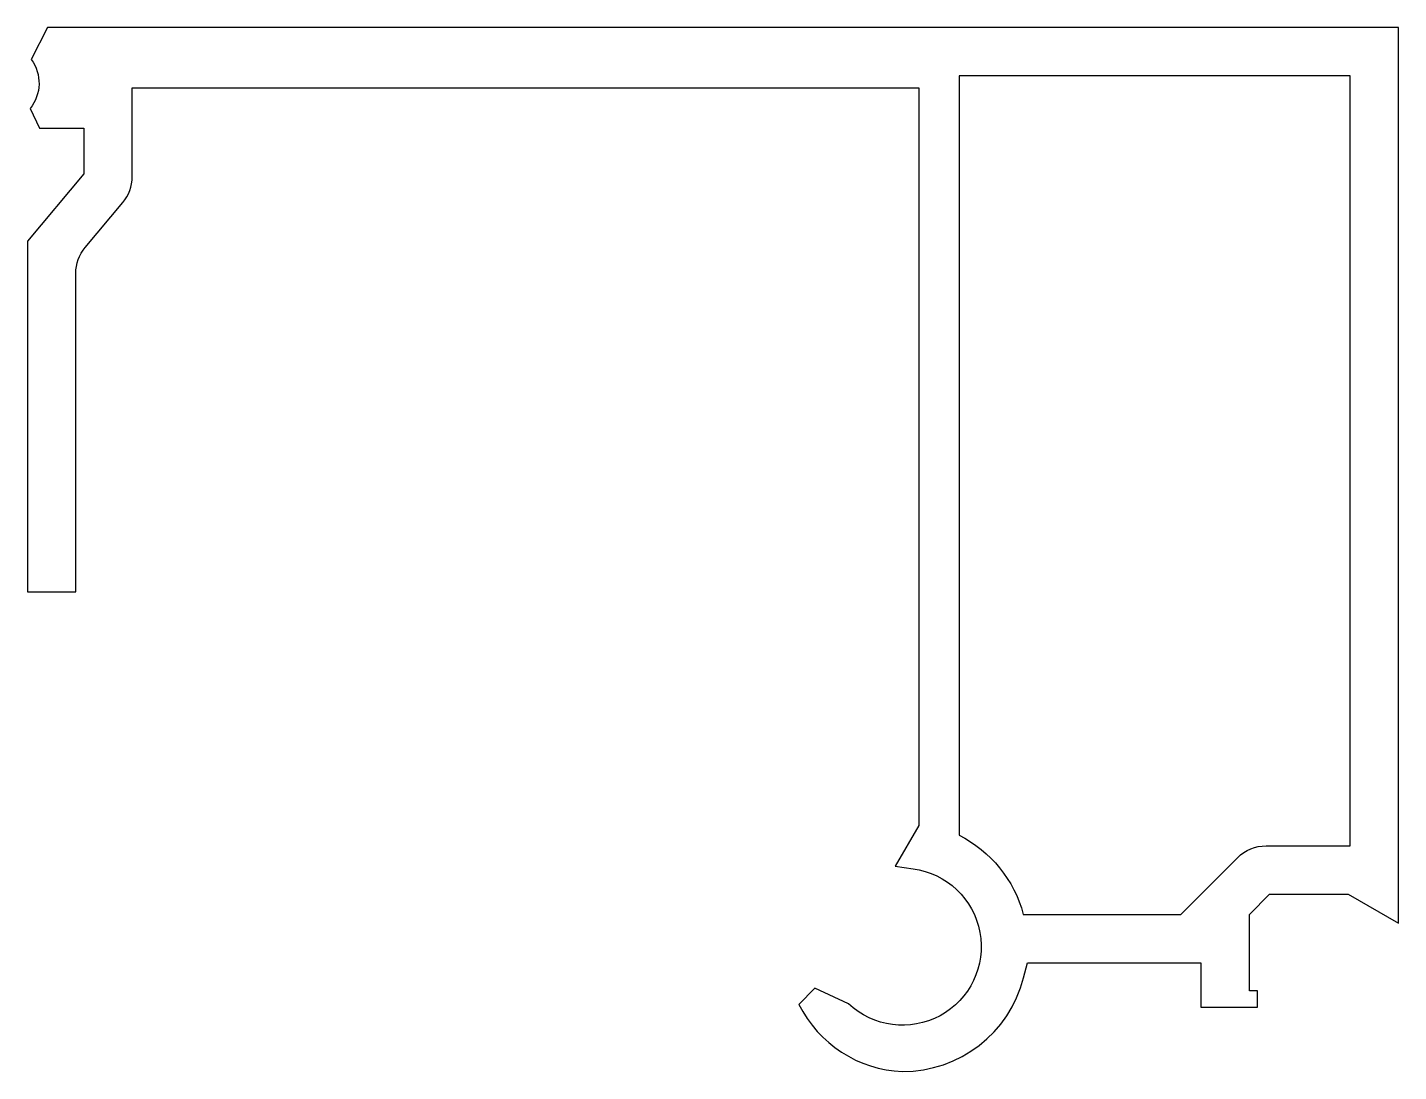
# Model space of a CAD drawing. Header units: millimetres. Extents: x -34 to 0, y -3.9 to 22.
import ezdxf

# ---------------------------------------------------------------- set-up
doc = ezdxf.new("R2010")
doc.units = ezdxf.units.MM

msp = doc.modelspace()

# ---------------------------------------------------------------- linework, layer by layer
for points in [[(-33.904, 21.205, -0.339409), (-33.934, 19.988), (-33.7, 19.5), (-32.6, 19.5), (-32.6, 18.368), (-34, 16.7), (-34, 8), (-32.8, 8), (-32.8, 15.899, -0.176327), (-32.566, 16.542), (-31.634, 17.653, 0.176327), (-31.4, 18.296), (-31.4, 20.5), (-11.9, 20.5), (-11.9, 2.203), (-12.484, 1.192), (-12.04, 1.133, -1.373176), (-13.64, -2.217), (-14.473, -1.828), (-14.869, -2.233, 0.274409), (-12.3, -3.9, 0.341999), (-9.298, -1.575), (-9.202, -1.2), (-4.9, -1.2), (-4.9, -2.3), (-3.5, -2.3), (-3.5, -1.9), (-3.7, -1.9), (-3.7, 0), (-3.2, 0.5), (-1.246, 0.5), (0, -0.22), (0, 22), (-33.5, 22), (-33.904, 21.205)], [(-3.99, 1.407, -0.198912), (-3.283, 1.7), (-1.2, 1.7), (-1.2, 20.8), (-10.9, 20.8), (-10.9, 1.966, -0.213458), (-9.305, 0), (-5.397, 0), (-3.99, 1.407)]]:
    msp.add_lwpolyline(points, format="xyb", close=True)

doc.saveas('drawing.dxf')
